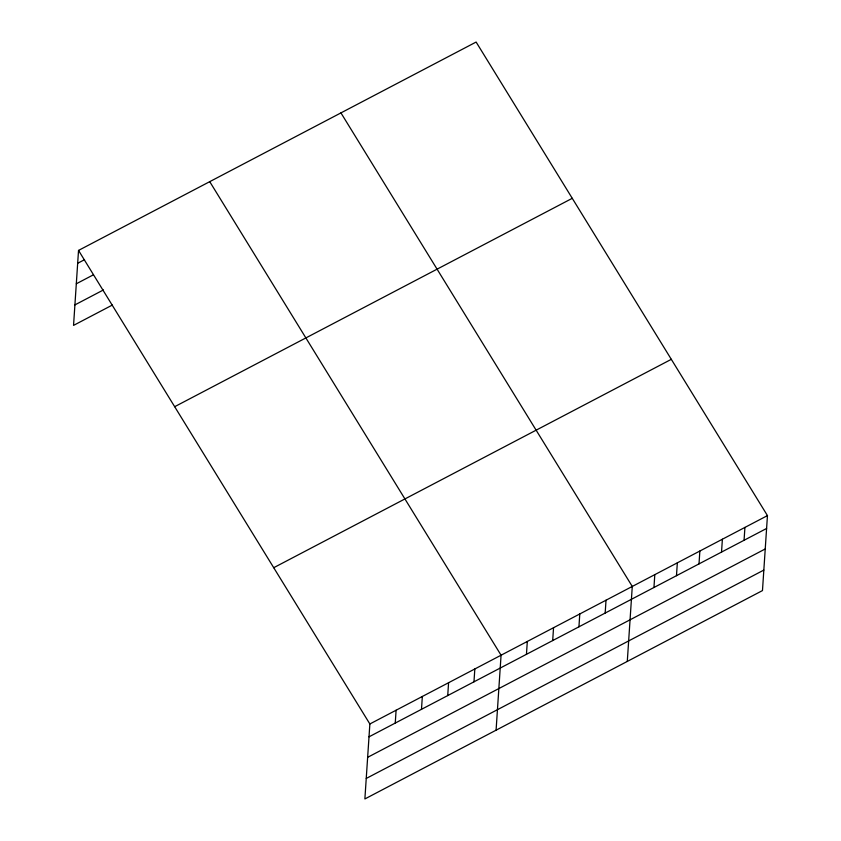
<?xml version="1.0" encoding="UTF-8"?>
<svg xmlns="http://www.w3.org/2000/svg" width="841" height="841" viewBox="0 0 841 841"><rect width="100%" height="100%" fill="white"/><g stroke="black" fill="none" stroke-linecap="round" stroke-linejoin="round"><path stroke-width="1.26" d="M78.528 250.418L369.861 723.975L364.878 798.95L762.472 590.582L767.455 515.607L476.122 42.05L78.528 250.418L73.545 325.393L112.337 305.062M395.249 723.081L396.1 710.225M421.488 709.331L422.34 696.474M447.727 695.581L448.579 682.713M473.967 681.83L474.829 668.963M496.085 730.188L501.068 655.213L209.735 181.656M526.455 654.319L527.307 641.462M552.695 640.569L553.546 627.712M578.934 626.818L579.785 613.951M605.173 613.068L606.025 600.201M627.291 661.425L632.274 586.45L340.941 112.894M653.951 587.502L654.803 574.645M676.479 575.696L677.331 562.839M699.008 563.89L699.859 551.023M721.536 552.085L722.387 539.218M744.064 540.269L744.926 527.412M77.677 263.286L84.521 259.69M76.31 283.785L93.425 274.807M74.912 304.894L103.432 289.945M174.665 406.697L572.258 198.318M273.714 567.707L671.318 359.328M369.861 723.975L767.455 515.607M368.999 736.832L766.603 528.463M367.643 757.331L765.236 548.963M366.245 778.451L763.838 570.082"/></g></svg>
